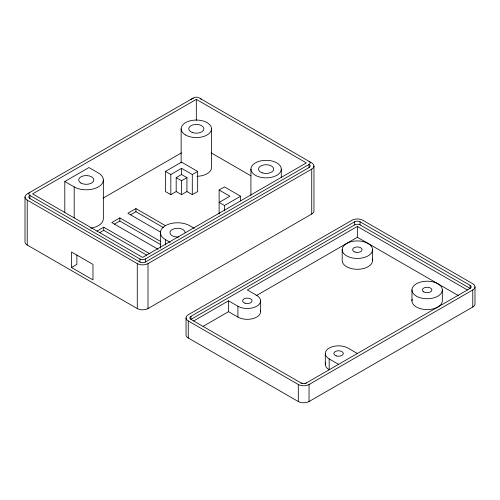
<?xml version="1.0" encoding="UTF-8"?>
<svg xmlns="http://www.w3.org/2000/svg" width="500" height="500" viewBox="0 0 500 500"><rect width="100%" height="100%" fill="white"/><g stroke="black" fill="none" stroke-linecap="round" stroke-linejoin="round"><path stroke-width="0.75" d="M196.319 99.362L32.594 193.894L142.637 257.425L306.363 162.9L196.319 99.362L196.319 120.288M64.8 181.494L88.956 167.55L98.35 172.975A17.081 9.862 0 0 1 98.35 186.919A17.081 9.862 0 0 1 74.194 186.919L64.8 181.494L64.8 212.488M103.138 198.106L181.462 152.881M165.45 171.425L181.556 162.125L197.662 171.425L197.662 191.569L192.294 194.669L186.925 191.569L181.556 194.669L176.188 191.569L170.819 194.669L165.45 191.569L165.45 171.425L170.819 174.525L181.556 168.325L192.294 174.525L197.662 171.425M176.188 191.569L176.188 177.619L181.556 174.525L186.925 177.619L186.925 191.569M176.188 177.619L181.556 180.719L186.925 177.619M97.006 231.081L103.719 227.213L150.019 253.944M160.756 241.544L119.825 217.913L111.769 222.562L158.069 249.294M194.306 228.369L189.606 225.662A17.081 9.862 0 0 0 165.45 225.662L135.925 208.612L127.875 213.263L160.756 232.244M99.694 232.631L103.719 230.306L146.662 255.1M114.456 224.112L119.825 221.012L160.756 244.644M130.562 214.812L135.925 211.713L163.438 227.6M71.513 267.5L92.981 279.9L92.981 264.4L71.513 252.006L71.513 267.5L76.881 264.4L76.881 255.1M219.131 214.037L219.131 190.019L224.5 186.919L240.606 196.219L240.606 200.869M219.131 190.019L229.869 196.219L219.131 202.413L224.5 205.512L240.606 196.219M29.906 192.344A3.794 2.194 0 0 0 29.906 195.444L139.956 258.975A3.794 2.194 0 0 0 145.325 258.975L309.05 164.45A3.794 2.194 0 0 0 309.05 161.35M29.087 196.15A3.794 2.194 0 0 0 29.906 198.544L139.956 262.075A3.794 2.194 0 0 0 145.325 262.075L309.05 167.55A3.794 2.194 0 0 0 309.875 165.162M27.225 200.094L137.269 263.625A7.594 4.381 0 0 0 148.006 263.625L311.731 169.1A7.594 4.381 0 0 0 311.731 162.9L199 97.812A3.794 2.194 0 0 0 193.637 97.812L27.225 193.894A7.594 4.381 0 0 0 27.225 200.094L27.225 245.031L137.269 308.562A7.594 4.381 0 0 0 148.006 308.562L311.731 214.037A7.594 4.381 0 0 0 313.956 210.938L313.956 166M302.331 383.719L190.95 319.413A3.794 2.194 0 0 1 190.95 316.312L354.675 221.788A3.794 2.194 0 0 1 360.044 221.788L470.094 285.319A3.794 2.194 0 0 1 470.094 288.419L305.025 383.719M470.094 285.319L470.094 288.419L360.044 224.887A3.794 2.194 0 0 0 354.675 224.887L190.95 319.413L190.95 316.312M193.637 320.962L228.525 300.819L237.919 306.238A13.288 7.669 0 0 0 256.712 306.238A13.288 7.669 0 0 0 256.712 295.394L247.319 289.969L357.362 226.438L467.406 289.969M203.031 326.388L228.525 311.663L237.919 317.087A13.288 7.669 0 0 0 253.45 318.469A13.288 7.669 0 0 0 260.4 310.331M256.094 295.75L357.362 237.281L458.631 295.75M188.269 320.962L298.312 384.494A7.594 4.381 0 0 0 309.05 384.494L472.775 289.969A7.594 4.381 0 0 0 472.775 283.769L362.731 220.238A7.594 4.381 0 0 0 351.994 220.238L188.269 314.762A7.594 4.381 0 0 0 188.269 320.962L188.269 338.006L298.312 401.544A7.594 4.381 0 0 0 309.05 401.544L472.775 307.013A7.594 4.381 0 0 0 475 303.919L475 286.869M211.169 152.881L251.006 175.875M165.45 225.662A17.081 9.862 0 0 0 165.45 239.606L170.15 242.319M357.362 353.506L347.969 348.081A13.288 7.669 0 0 0 329.181 348.081A13.288 7.669 0 0 0 329.181 358.925L329.181 369.775A13.288 7.669 0 0 1 325.744 362.369M329.181 358.925L338.575 364.35M472.775 289.969L472.775 307.013M442.331 289.969A15.181 8.769 0 0 1 419.556 297.562A15.181 8.769 0 0 1 419.556 282.375A15.181 8.769 0 0 1 442.331 289.969L442.331 300.819A15.181 8.769 0 0 1 425.825 309.55A15.181 8.769 0 0 1 412.194 299.294M411.962 289.969L411.962 300.819M372.544 249.681A15.181 8.769 0 0 1 349.769 257.269A15.181 8.769 0 0 1 349.769 242.087A15.181 8.769 0 0 1 372.544 249.681L372.544 260.525M360.044 221.788L360.044 224.887M357.362 226.438L357.362 237.281M354.675 221.788L354.675 224.887M342.181 249.681L342.181 260.525A15.181 8.769 0 0 0 358.688 269.256A15.181 8.769 0 0 0 372.312 259M325.288 353.506L325.288 364.35M311.731 169.1L311.731 214.037M309.05 164.45L309.05 167.55M309.05 384.494L309.05 401.544M298.312 384.494L298.312 401.544M281.288 169.1A15.181 8.769 0 0 1 258.512 176.688A15.181 8.769 0 0 1 258.512 161.506A15.181 8.769 0 0 1 281.288 169.1L281.288 177.619M260.6 300.819L260.6 311.663M250.919 169.1L250.919 195.444M237.919 306.238L237.919 317.087M228.525 300.819L228.525 311.663M224.5 205.512L224.5 210.938M211.5 128.806L211.5 167.55A15.181 8.769 0 0 1 196.975 176.306M192.294 174.525L192.294 194.669M186.044 317.863L186.044 334.906A7.594 4.381 0 0 0 188.269 338.006M181.556 168.325L181.556 174.525M181.556 180.719L181.556 194.669M181.137 128.806L181.137 162.9M170.819 174.525L170.819 194.669M165.45 239.606L165.45 245.031M160.45 232.631L160.45 248.131M148.006 263.625L148.006 308.562M145.325 258.975L145.325 262.075M139.956 258.975L139.956 262.075M137.269 263.625L137.269 308.562M135.925 208.612L135.925 211.713M119.825 217.913L119.825 221.012M103.719 227.213L103.719 230.306M103.356 179.944L103.356 218.688A17.081 9.862 0 0 1 90.694 228.212M74.194 186.919L74.194 217.913M29.906 195.444L29.906 198.544M25 196.994L25 241.931A7.594 4.381 0 0 0 27.225 245.031M306.363 382.944A3.794 2.194 0 0 1 301 382.944M178.85 236.95A7.594 4.381 0 0 1 169.988 233.144A7.594 4.381 0 0 1 177.087 228.256A7.594 4.381 0 0 1 185.125 232.631M190.95 99.362A7.594 4.381 0 0 1 193.412 98.413M200.538 98.819A7.594 4.381 0 0 1 201.688 99.362M336.2 355.875A4.744 2.737 0 0 0 343.319 353.506A4.744 2.737 0 0 0 336.2 351.131A4.744 2.737 0 0 0 336.2 355.875M244.944 303.188A4.744 2.737 0 0 0 252.062 300.819A4.744 2.737 0 0 0 244.944 298.444A4.744 2.737 0 0 0 244.944 303.188M423.794 291.906A4.744 2.737 0 0 0 431.731 290.681A4.744 2.737 0 0 0 425.919 287.325A4.744 2.737 0 0 0 423.794 291.906M354.988 252.05A4.744 2.737 0 0 0 362.106 249.681A4.744 2.737 0 0 0 354.988 247.306A4.744 2.737 0 0 0 354.988 252.05M80.906 183.044A7.594 4.381 0 0 0 93.606 181.081A7.594 4.381 0 0 0 84.306 175.712A7.594 4.381 0 0 0 80.906 183.044M192.525 132.606A7.594 4.381 0 0 0 203.912 128.806A7.594 4.381 0 0 0 192.525 125.013A7.594 4.381 0 0 0 192.525 132.606M185.581 135.006A15.181 8.769 0 0 0 210.987 131.075A15.181 8.769 0 0 0 192.387 120.344A15.181 8.769 0 0 0 185.581 135.006M262.306 172.894A7.594 4.381 0 0 0 273.694 169.1A7.594 4.381 0 0 0 262.306 165.3A7.594 4.381 0 0 0 262.306 172.894"/></g></svg>
